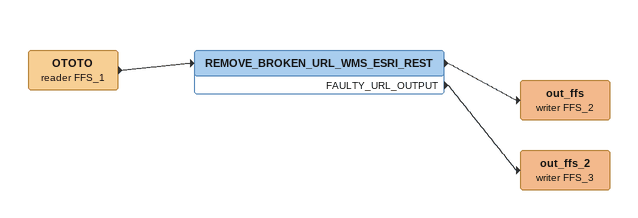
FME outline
OTOTO (reader FFS_1)
    -> REMOVE_BROKEN_URL_WMS_ESRI_REST
REMOVE_BROKEN_URL_WMS_ESRI_REST
    -> out_ffs (writer FFS_2)
    FAULTY_URL_OUTPUT -> out_ffs_2 (writer FFS_3)
out_ffs (writer FFS_2)
out_ffs_2 (writer FFS_3)
